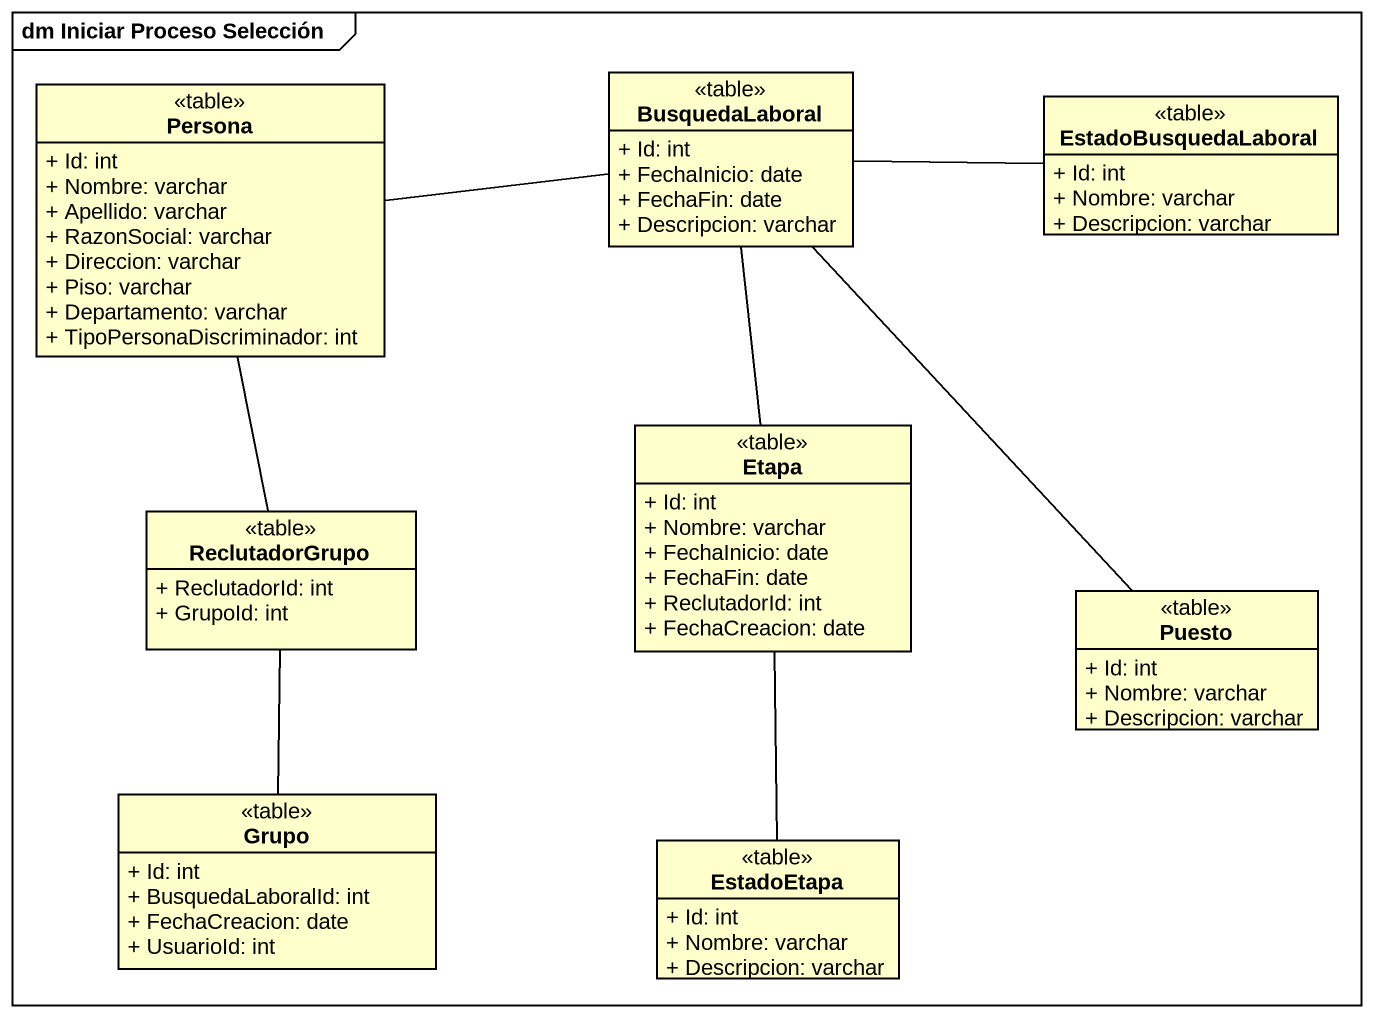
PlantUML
@startuml
mainframe dm Iniciar Proceso Selección
hide circle
hide empty members
skinparam classAttributeIconSize 0
class Persona <<table>> {
  + Id: int
  + Nombre: varchar
  + Apellido: varchar
  + RazonSocial: varchar
  + Direccion: varchar
  + Piso: varchar
  + Departamento: varchar
  + TipoPersonaDiscriminador: int
}
class BusquedaLaboral <<table>> {
  + Id: int
  + FechaInicio: date
  + FechaFin: date
  + Descripcion: varchar
}
class EstadoBusquedaLaboral <<table>> {
  + Id: int
  + Nombre: varchar
  + Descripcion: varchar
}
class Etapa <<table>> {
  + Id: int
  + Nombre: varchar
  + FechaInicio: date
  + FechaFin: date
  + ReclutadorId: int
  + FechaCreacion: date
}
class ReclutadorGrupo <<table>> {
  + ReclutadorId: int
  + GrupoId: int
}
class Puesto <<table>> {
  + Id: int
  + Nombre: varchar
  + Descripcion: varchar
}
class Grupo <<table>> {
  + Id: int
  + BusquedaLaboralId: int
  + FechaCreacion: date
  + UsuarioId: int
}
class EstadoEtapa <<table>> {
  + Id: int
  + Nombre: varchar
  + Descripcion: varchar
}
Persona -right- BusquedaLaboral
Persona -- ReclutadorGrupo
BusquedaLaboral -- Etapa
BusquedaLaboral -- Puesto
EstadoBusquedaLaboral -left- BusquedaLaboral
Grupo -up- ReclutadorGrupo
EstadoEtapa -up- Etapa
@enduml
